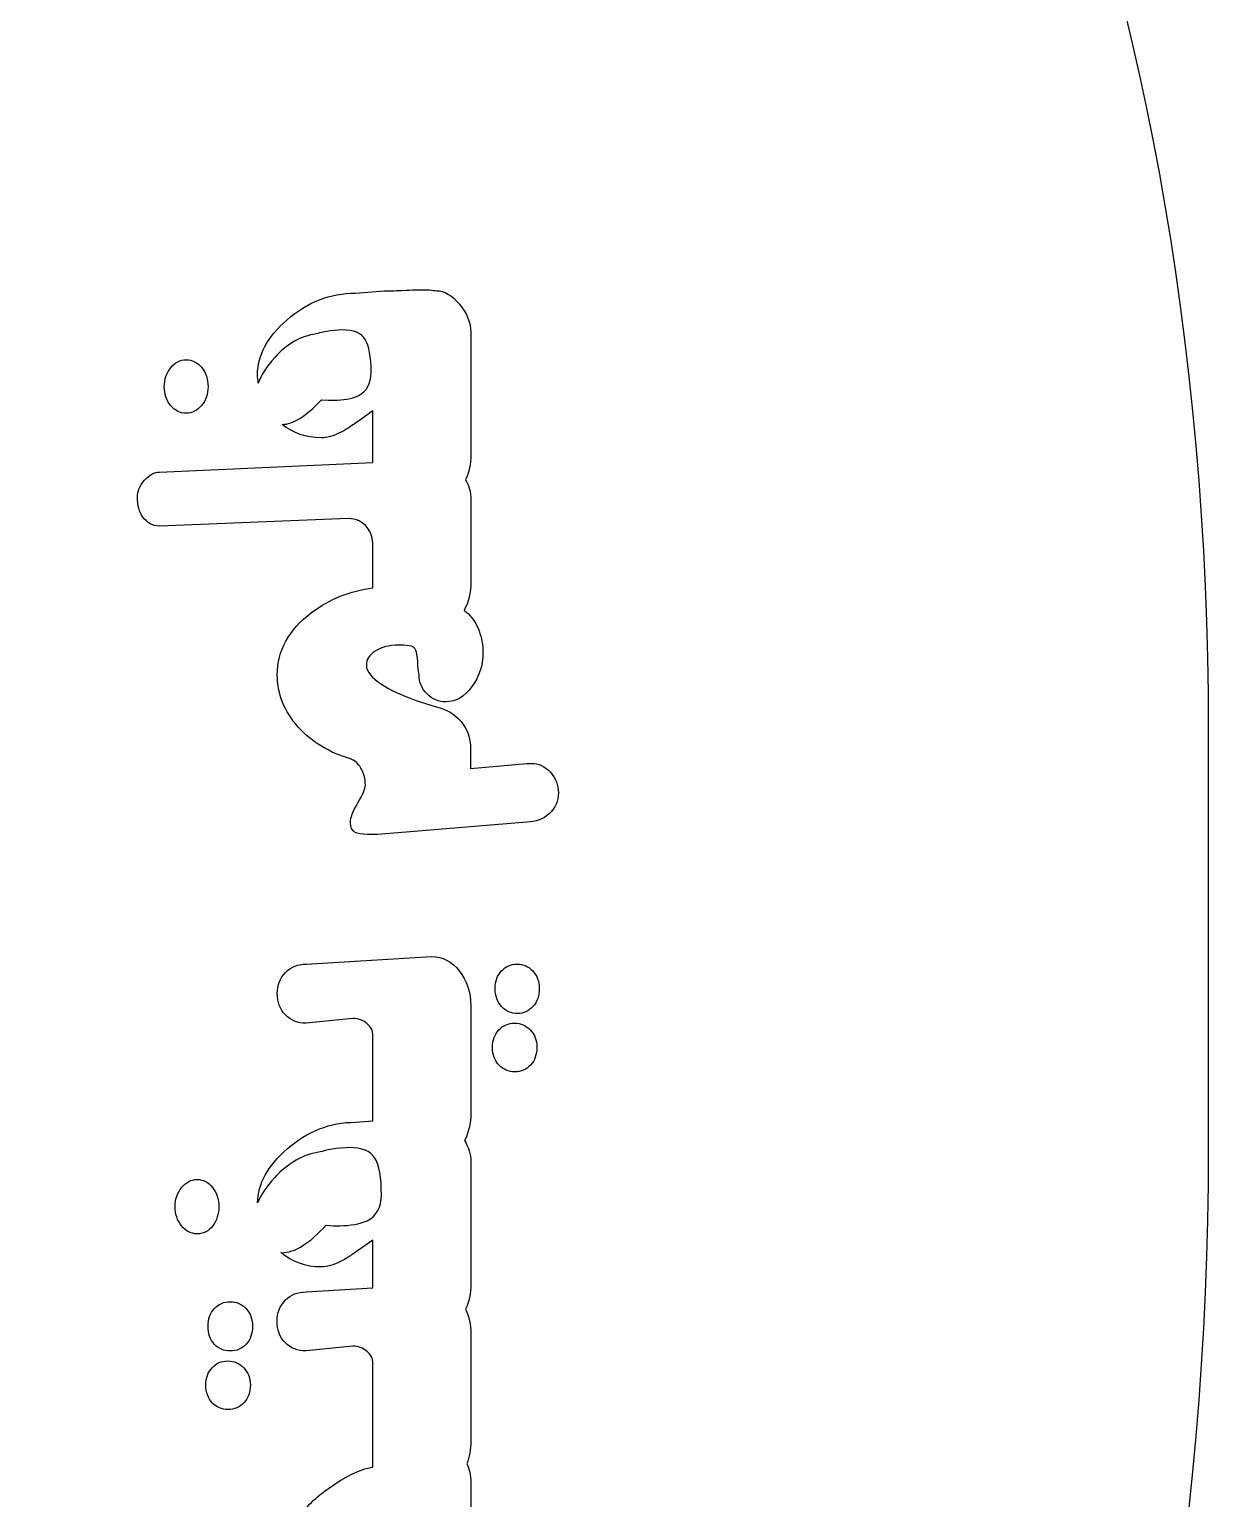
# Model space of a CAD drawing. Extents: x 0 to 920, y 577 to 1700.
# Drawn here: x 822.3 to 919.8, y 1382 to 1503.5 of the extents above; entities that cross this region are included whole.
import ezdxf

# ---------------------------------------------------------------- set-up
doc = ezdxf.new("R2010")
doc.units = 0
doc.layers.add('H0107_Printing', color=7, linetype='CONTINUOUS')

msp = doc.modelspace()

# ---------------------------------------------------------------- linework, layer by layer
at = {"layer": 'H0107_Printing', "color": 1}
for points in [[(849.288979, 1481.727463), (851.684979, 1481.908463)], [(854.080979, 1481.991463), (854.328979, 1481.991463)], [(854.328979, 1481.991463), (854.560979, 1481.991463), (854.741979, 1481.991463), (855.369979, 1481.991463)], [(848.196979, 1478.679463), (847.204979, 1478.606463)], [(858.819979, 1478.475463), (858.819979, 1468.374463)], [(846.469979, 1472.904463), (847.021979, 1472.867463), (847.497979, 1472.867463)], [(833.089979, 1466.922463), (850.732979, 1467.719463), (850.732979, 1471.988463), (849.541979, 1471.147463)], [(858.819979, 1464.644463), (858.819979, 1457.827464)], [(848.683979, 1463.076463), (833.089979, 1462.465463)], [(850.732979, 1457.341464), (850.732979, 1460.831463)], [(853.739979, 1452.546464), (853.262979, 1452.612464), (852.850979, 1452.612464)], [(919.810977, 1411.007465), (919.810977, 1445.653464)], [(858.803979, 1444.045464), (858.803979, 1442.411464), (863.458978, 1442.841464), (863.639978, 1442.841464), (863.804978, 1442.841464)], [(863.458978, 1437.988464), (851.128979, 1436.965464), (850.699979, 1436.965464), (850.269979, 1436.965464)], [(845.219979, 1426.237464), (855.568979, 1426.865464)], [(858.819979, 1422.788464), (858.819979, 1413.908465)], [(849.081979, 1421.748464), (845.219979, 1421.352464)], [(849.288979, 1413.165465), (850.732979, 1413.275465), (850.732979, 1420.328464)], [(848.783979, 1411.074465), (847.681979, 1410.992465)], [(858.819979, 1409.914465), (858.819979, 1399.812465)], [(846.864979, 1404.653465), (847.477979, 1404.612465), (848.006979, 1404.612465)], [(845.206979, 1399.136465), (850.732979, 1399.470465), (850.732979, 1403.427465), (849.541979, 1402.585465)], [(858.819979, 1395.686465), (858.819979, 1386.806465)], [(849.078979, 1394.646465), (845.207979, 1394.250465)], [(850.732979, 1384.644465), (850.732979, 1386.509465), (850.732979, 1393.226465)], [(858.819979, 1383.423465), (858.819979, 1376.325466), (858.819979, 1376.127466)]]:
    msp.add_lwpolyline(points, dxfattribs=at)
for points in [[(835.282979, 1471.790463)], [(857.870979, 1425.676464)], [(863.944978, 1425.676464)], [(863.754978, 1420.791464)], [(836.207979, 1403.939465)], [(838.930979, 1398.327465)], [(837.453979, 1389.967465)]]:
    msp.add_lwpolyline(points, close=True, dxfattribs=at)
for points in [[(919.810977, 1445.653464), (919.810977, 1573.248461), (831.481979, 1661.578458), (703.886982, 1661.578458)], [(843.637979, 1479.515463), (845.311979, 1480.989463), (847.196979, 1481.727463), (849.288979, 1481.727463)], [(851.684979, 1481.908463), (852.048979, 1481.908463), (852.516979, 1481.922463), (853.089979, 1481.949463)], [(853.089979, 1481.949463), (853.661979, 1481.977463), (853.992979, 1481.991463), (854.080979, 1481.991463)], [(855.369979, 1481.991463), (855.644979, 1481.958463), (855.848979, 1481.936463), (855.981979, 1481.925463)], [(855.981979, 1481.925463), (856.618979, 1481.925463), (857.251979, 1481.551463), (857.879979, 1480.802463)], [(857.879979, 1480.802463), (858.506979, 1480.054463), (858.819979, 1479.278463), (858.819979, 1478.475463)], [(841.192979, 1474.992463), (841.192979, 1476.588463), (842.006979, 1478.095463), (843.637979, 1479.515463)], [(847.204979, 1478.606463), (846.813979, 1478.557463), (846.421979, 1478.472463), (846.029979, 1478.350463)], [(850.086979, 1477.893463), (849.755979, 1478.417463), (849.125979, 1478.679463), (848.196979, 1478.679463)], [(846.029979, 1478.350463), (844.783979, 1478.179463), (843.646979, 1477.533463), (842.618979, 1476.413463)], [(850.580979, 1475.170463), (850.580979, 1476.462463), (850.414979, 1477.369463), (850.086979, 1477.893463)], [(834.012979, 1475.545463), (834.364979, 1475.991463), (834.787979, 1476.214463), (835.282979, 1476.214463)], [(835.282979, 1476.214463), (835.800979, 1476.214463), (836.231979, 1475.999463), (836.578979, 1475.570463)], [(842.618979, 1476.413463), (841.921979, 1475.653463), (841.481979, 1474.941463), (841.256979, 1474.271463)], [(833.483979, 1473.985463), (833.483979, 1474.580463), (833.660979, 1475.100463), (834.012979, 1475.545463)], [(836.578979, 1475.570463), (836.925979, 1475.141463), (837.098979, 1474.613463), (837.098979, 1473.985463)], [(841.256979, 1474.271463), (841.228979, 1474.508463), (841.192979, 1474.741463), (841.192979, 1474.992463)], [(849.516979, 1473.233463), (850.226979, 1473.598463), (850.580979, 1474.244463), (850.580979, 1475.170463)], [(834.003979, 1472.434463), (833.657979, 1472.863463), (833.483979, 1473.380463), (833.483979, 1473.985463)], [(837.098979, 1473.985463), (837.098979, 1473.380463), (836.923979, 1472.863463), (836.570979, 1472.434463)], [(843.215979, 1470.862463), (844.158979, 1470.883463), (845.243979, 1471.561463), (846.469979, 1472.904463)], [(847.497979, 1472.867463), (848.280979, 1472.867463), (848.954979, 1472.990463), (849.516979, 1473.233463)], [(835.282979, 1471.790463), (834.776979, 1471.790463), (834.350979, 1472.005463), (834.003979, 1472.434463)], [(836.570979, 1472.434463), (836.218979, 1472.005463), (835.788979, 1471.790463), (835.282979, 1471.790463)], [(846.449979, 1469.760463), (845.213979, 1469.760463), (844.141979, 1470.142463), (843.215979, 1470.862463)], [(848.053979, 1470.206463), (847.469979, 1469.909463), (846.934979, 1469.760463), (846.449979, 1469.760463)], [(848.690979, 1470.569463), (848.475979, 1470.426463), (848.262979, 1470.304463), (848.053979, 1470.206463)], [(849.541979, 1471.147463), (849.189979, 1470.905463), (848.905979, 1470.712463), (848.690979, 1470.569463)], [(858.819979, 1468.374463), (858.819979, 1467.594463), (858.673979, 1466.900463), (858.395979, 1466.284463)], [(831.858979, 1466.253463), (832.260979, 1466.699463), (832.670979, 1466.922463), (833.089979, 1466.922463)], [(831.256979, 1464.859463), (831.256979, 1465.343463), (831.456979, 1465.808463), (831.858979, 1466.253463)], [(858.395979, 1466.284463), (858.668979, 1465.806463), (858.819979, 1465.265463), (858.819979, 1464.644463)], [(831.718979, 1463.208463), (831.410979, 1463.626463), (831.256979, 1464.176463), (831.256979, 1464.859463)], [(833.089979, 1462.465463), (832.527979, 1462.465463), (832.070979, 1462.713463), (831.718979, 1463.208463)], [(850.253979, 1462.333463), (849.878979, 1462.828463), (849.355979, 1463.076463), (848.683979, 1463.076463)], [(850.732979, 1460.831463), (850.732979, 1461.414463), (850.572979, 1461.915463), (850.253979, 1462.333463)], [(845.653979, 1455.311464), (847.131979, 1456.427464), (848.826979, 1457.100464), (850.732979, 1457.341464)], [(858.819979, 1457.827464), (858.819979, 1456.939464), (858.630979, 1456.161464), (858.268979, 1455.486464)], [(858.268979, 1455.486464), (858.381979, 1455.397464), (858.496979, 1455.314464), (858.606979, 1455.220464)], [(842.826979, 1450.153464), (842.826979, 1452.166464), (843.768979, 1453.885464), (845.653979, 1455.311464)], [(858.606979, 1455.220464), (858.990979, 1454.834464), (859.290979, 1454.361464), (859.505979, 1453.800464)], [(859.505979, 1453.800464), (859.719979, 1453.239464), (859.827979, 1452.623464), (859.827979, 1451.952464)], [(850.927979, 1452.125464), (850.434979, 1451.800464), (850.187979, 1451.412464), (850.187979, 1450.961464)], [(852.850979, 1452.612464), (852.061979, 1452.612464), (851.420979, 1452.449464), (850.927979, 1452.125464)], [(854.281979, 1452.166464), (854.182979, 1452.419464), (854.001979, 1452.546464), (853.739979, 1452.546464)], [(854.445979, 1451.209464), (854.391979, 1451.715464), (854.336979, 1452.034464), (854.281979, 1452.166464)], [(859.827979, 1451.952464), (859.827979, 1450.950464), (859.521979, 1450.029464), (858.910979, 1449.187464)], [(850.187979, 1450.961464), (850.187979, 1450.686464), (850.302979, 1450.417464), (850.533979, 1450.153464)], [(854.544979, 1450.153464), (854.478979, 1450.516464), (854.445979, 1450.868464), (854.445979, 1451.209464)], [(844.555979, 1445.845464), (843.402979, 1447.154464), (842.826979, 1448.590464), (842.826979, 1450.153464)], [(850.533979, 1450.153464), (850.906979, 1449.690464), (851.637979, 1449.200464), (852.724979, 1448.683464)], [(855.204979, 1448.576464), (854.765979, 1449.011464), (854.544979, 1449.536464), (854.544979, 1450.153464)], [(852.724979, 1448.683464), (853.636979, 1448.254464), (854.718979, 1447.864464), (855.969979, 1447.512464)], [(856.772979, 1447.924464), (856.167979, 1447.924464), (855.645979, 1448.142464), (855.204979, 1448.576464)], [(858.910979, 1449.187464), (858.299979, 1448.345464), (857.587979, 1447.924464), (856.772979, 1447.924464)], [(855.969979, 1447.512464), (856.804979, 1447.313464), (857.485979, 1446.909464), (858.012979, 1446.299464)], [(848.869979, 1443.220464), (847.113979, 1443.726464), (845.675979, 1444.601464), (844.555979, 1445.845464)], [(858.012979, 1446.299464), (858.539979, 1445.688464), (858.803979, 1444.937464), (858.803979, 1444.045464)], [(849.734979, 1442.453464), (849.487979, 1442.854464), (849.199979, 1443.110464), (848.869979, 1443.220464)], [(850.104979, 1441.025464), (850.104979, 1441.575464), (849.981979, 1442.051464), (849.734979, 1442.453464)], [(863.804978, 1442.841464), (864.431978, 1442.841464), (864.965978, 1442.596464), (865.405978, 1442.108464)], [(865.405978, 1442.108464), (865.845978, 1441.620464), (866.066978, 1441.053464), (866.066978, 1440.406464)], [(849.485979, 1439.564464), (849.898979, 1440.274464), (850.104979, 1440.761464), (850.104979, 1441.025464)], [(866.066978, 1440.406464), (866.066978, 1439.715464), (865.812978, 1439.139464), (865.306978, 1438.679464)], [(848.867979, 1437.988464), (848.867979, 1438.329464), (849.073979, 1438.855464), (849.485979, 1439.564464)], [(865.306978, 1438.679464), (864.800978, 1438.218464), (864.183978, 1437.988464), (863.458978, 1437.988464)], [(849.262979, 1437.130464), (848.999979, 1437.284464), (848.867979, 1437.570464), (848.867979, 1437.988464)], [(850.269979, 1436.965464), (849.786979, 1436.965464), (849.450979, 1437.019464), (849.262979, 1437.130464)], [(855.568979, 1426.865464), (856.470979, 1426.865464), (857.238979, 1426.469464), (857.870979, 1425.676464)], [(842.826979, 1423.811464), (842.826979, 1424.504464), (843.051979, 1425.082464), (843.502979, 1425.544464)], [(843.502979, 1425.544464), (843.954979, 1426.006464), (844.526979, 1426.237464), (845.219979, 1426.237464)], [(857.870979, 1425.676464), (858.504979, 1424.884464), (858.819979, 1423.921464), (858.819979, 1422.788464)], [(860.833978, 1424.224464), (860.833978, 1424.829464), (861.009978, 1425.313464), (861.361978, 1425.676464)], [(861.361978, 1425.676464), (861.692978, 1426.050464), (862.126978, 1426.237464), (862.665978, 1426.237464)], [(862.665978, 1426.237464), (863.161978, 1426.237464), (863.587978, 1426.050464), (863.944978, 1425.676464)], [(863.944978, 1425.676464), (864.302978, 1425.302464), (864.480978, 1424.818464), (864.480978, 1424.224464)], [(861.361978, 1422.722464), (861.009978, 1423.128464), (860.833978, 1423.629464), (860.833978, 1424.224464)], [(864.480978, 1424.224464), (864.480978, 1423.629464), (864.304978, 1423.128464), (863.952978, 1422.722464)], [(843.494979, 1422.045464), (843.049979, 1422.507464), (842.826979, 1423.095464), (842.826979, 1423.811464)], [(862.665978, 1422.160464), (862.159978, 1422.160464), (861.724978, 1422.347464), (861.361978, 1422.722464)], [(863.952978, 1422.722464), (863.600978, 1422.347464), (863.171978, 1422.160464), (862.665978, 1422.160464)], [(845.219979, 1421.352464), (844.515979, 1421.352464), (843.939979, 1421.583464), (843.494979, 1422.045464)], [(850.229979, 1421.335464), (849.893979, 1421.610464), (849.511979, 1421.748464), (849.081979, 1421.748464)], [(850.732979, 1420.328464), (850.732979, 1420.724464), (850.564979, 1421.060464), (850.229979, 1421.335464)], [(860.618978, 1419.354465), (860.618978, 1419.949465), (860.794978, 1420.430464), (861.146978, 1420.799464)], [(861.146978, 1420.799464), (861.498978, 1421.167464), (861.933978, 1421.352464), (862.451978, 1421.352464)], [(862.451978, 1421.352464), (862.946978, 1421.352464), (863.380978, 1421.165464), (863.754978, 1420.791464)], [(863.754978, 1420.791464), (864.107978, 1420.416464), (864.283978, 1419.938465), (864.283978, 1419.354465)], [(861.163978, 1417.877465), (860.800978, 1418.246465), (860.618978, 1418.738465), (860.618978, 1419.354465)], [(864.283978, 1419.354465), (864.283978, 1418.760465), (864.110978, 1418.273465), (863.763978, 1417.894465)], [(862.451978, 1417.324465), (861.955978, 1417.324465), (861.526978, 1417.509465), (861.163978, 1417.877465)], [(863.763978, 1417.894465), (863.416978, 1417.514465), (862.979978, 1417.324465), (862.451978, 1417.324465)], [(843.637979, 1410.954465), (845.311979, 1412.428465), (847.196979, 1413.165465), (849.288979, 1413.165465)], [(858.819979, 1413.908465), (858.819979, 1413.052465), (858.642979, 1412.301465), (858.307979, 1411.643465)], [(703.886982, 1164.868471), (831.481979, 1164.868471), (919.810977, 1283.412468), (919.810977, 1411.007465)], [(841.197979, 1406.505465), (841.222979, 1408.073465), (842.032979, 1409.556465), (843.637979, 1410.954465)], [(846.375979, 1410.707465), (844.989979, 1410.517465), (843.725979, 1409.800465), (842.582979, 1408.554465)], [(847.681979, 1410.992465), (847.245979, 1410.938465), (846.810979, 1410.843465), (846.375979, 1410.707465)], [(850.884979, 1410.200465), (850.517979, 1410.782465), (849.816979, 1411.074465), (848.783979, 1411.074465)], [(858.307979, 1411.643465), (858.646979, 1411.081465), (858.819979, 1410.505465), (858.819979, 1409.914465)], [(851.433979, 1407.172465), (851.433979, 1408.609465), (851.249979, 1409.616465), (850.884979, 1410.200465)], [(834.911979, 1407.760465), (835.269979, 1408.205465), (835.701979, 1408.429465), (836.207979, 1408.429465)], [(836.207979, 1408.429465), (836.702979, 1408.429465), (837.123979, 1408.211465), (837.469979, 1407.776465)], [(842.582979, 1408.554465), (841.922979, 1407.833465), (841.475979, 1407.153465), (841.197979, 1406.505465)], [(834.375979, 1406.200465), (834.375979, 1406.794465), (834.554979, 1407.314465), (834.911979, 1407.760465)], [(837.469979, 1407.776465), (837.817979, 1407.341465), (837.989979, 1406.816465), (837.989979, 1406.200465)], [(850.251979, 1405.019465), (851.040979, 1405.425465), (851.433979, 1406.143465), (851.433979, 1407.172465)], [(834.911979, 1404.599465), (834.554979, 1405.039465), (834.375979, 1405.573465), (834.375979, 1406.200465)], [(837.989979, 1406.200465), (837.989979, 1405.573465), (837.822979, 1405.039465), (837.486979, 1404.599465)], [(836.207979, 1403.939465), (835.701979, 1403.939465), (835.269979, 1404.159465), (834.911979, 1404.599465)], [(837.486979, 1404.599465), (837.151979, 1404.159465), (836.724979, 1403.939465), (836.207979, 1403.939465)], [(843.193979, 1402.378465), (844.254979, 1402.378465), (845.478979, 1403.136465), (846.864979, 1404.653465)], [(848.006979, 1404.612465), (848.877979, 1404.612465), (849.626979, 1404.748465), (850.251979, 1405.019465)], [(846.449979, 1401.199465), (845.166979, 1401.199465), (844.059979, 1401.610465), (843.109979, 1402.386465)], [(843.109979, 1402.386465), (843.138979, 1402.385465), (843.164979, 1402.378465), (843.193979, 1402.378465)], [(848.690979, 1402.007465), (848.475979, 1401.865465), (848.262979, 1401.743465), (848.053979, 1401.644465)], [(849.541979, 1402.585465), (849.189979, 1402.343465), (848.905979, 1402.151465), (848.690979, 1402.007465)], [(848.053979, 1401.644465), (847.469979, 1401.347465), (846.934979, 1401.199465), (846.449979, 1401.199465)], [(858.819979, 1399.812465), (858.819979, 1399.013465), (858.673979, 1398.311465), (858.394979, 1397.695465)], [(842.809979, 1396.709465), (842.809979, 1397.402465), (843.035979, 1397.980465), (843.487979, 1398.442465)], [(843.487979, 1398.442465), (843.939979, 1398.904465), (844.511979, 1399.136465), (845.206979, 1399.136465)], [(837.098979, 1396.296465), (837.098979, 1396.890465), (837.275979, 1397.377465), (837.627979, 1397.757465)], [(837.627979, 1397.757465), (837.979979, 1398.137465), (838.414979, 1398.327465), (838.930979, 1398.327465)], [(838.930979, 1398.327465), (839.448979, 1398.327465), (839.885979, 1398.137465), (840.243979, 1397.757465)], [(840.243979, 1397.757465), (840.600979, 1397.377465), (840.779979, 1396.890465), (840.779979, 1396.296465)], [(858.394979, 1397.695465), (858.669979, 1397.097465), (858.819979, 1396.432465), (858.819979, 1395.686465)], [(837.618979, 1394.819465), (837.271979, 1395.199465), (837.098979, 1395.691465), (837.098979, 1396.296465)], [(840.779979, 1396.296465), (840.779979, 1395.691465), (840.605979, 1395.199465), (840.259979, 1394.819465)], [(843.479979, 1394.943465), (843.032979, 1395.405465), (842.809979, 1395.994465), (842.809979, 1396.709465)], [(838.930979, 1394.250465), (838.402979, 1394.250465), (837.965979, 1394.439465), (837.618979, 1394.819465)], [(840.259979, 1394.819465), (839.913979, 1394.439465), (839.470979, 1394.250465), (838.930979, 1394.250465)], [(845.207979, 1394.250465), (844.502979, 1394.250465), (843.926979, 1394.481465), (843.479979, 1394.943465)], [(850.227979, 1394.233465), (849.891979, 1394.508465), (849.508979, 1394.646465), (849.078979, 1394.646465)], [(850.732979, 1393.226465), (850.732979, 1393.623465), (850.564979, 1393.958465), (850.227979, 1394.233465)], [(836.917979, 1391.444465), (836.917979, 1392.027465), (837.093979, 1392.500465), (837.445979, 1392.863465)], [(837.445979, 1392.863465), (837.775979, 1393.237465), (838.210979, 1393.425465), (838.749979, 1393.425465)], [(838.749979, 1393.425465), (839.255979, 1393.425465), (839.690979, 1393.235465), (840.053979, 1392.855465)], [(840.053979, 1392.855465), (840.416979, 1392.475465), (840.597979, 1392.005465), (840.597979, 1391.444465)], [(837.453979, 1389.967465), (837.095979, 1390.335465), (836.917979, 1390.827465), (836.917979, 1391.444465)], [(840.597979, 1391.444465), (840.597979, 1390.849465), (840.424979, 1390.363465), (840.077979, 1389.983465)], [(838.749979, 1389.414465), (838.242979, 1389.414465), (837.811979, 1389.598465), (837.453979, 1389.967465)], [(840.077979, 1389.983465), (839.731979, 1389.604465), (839.288979, 1389.414465), (838.749979, 1389.414465)], [(858.819979, 1386.806465), (858.819979, 1386.115465), (858.705979, 1385.492465), (858.487979, 1384.930465)], [(847.612979, 1383.266465), (848.867979, 1384.085465), (849.907979, 1384.545465), (850.732979, 1384.644465)], [(858.487979, 1384.930465), (858.704979, 1384.480465), (858.819979, 1383.979465), (858.819979, 1383.423465)], [(844.823979, 1380.815465), (845.428979, 1381.629465), (846.358979, 1382.446465), (847.612979, 1383.266465)]]:
    msp.add_open_spline(points, degree=3, dxfattribs=at)

doc.saveas('drawing.dxf')
